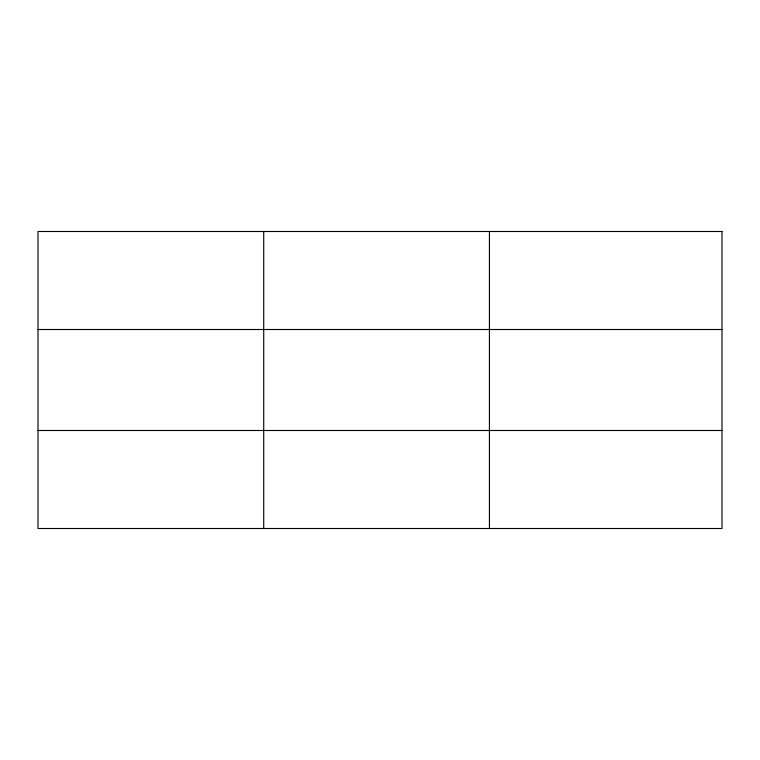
<?xml version="1.0" encoding="UTF-8"?>
<svg xmlns="http://www.w3.org/2000/svg" width="760" height="760" viewBox="0 0 760 760"><rect width="100%" height="100%" fill="white"/><g stroke="black" fill="none" stroke-linecap="round" stroke-linejoin="round"><path stroke-width="1.14" d="M263.72 231.496L263.72 528.504M489.44 231.496L489.44 528.504M38 329.507L722 329.507M38 430.492L722 430.492M722 231.496L722 528.504L38 528.504L38 231.496L722 231.496"/></g></svg>
